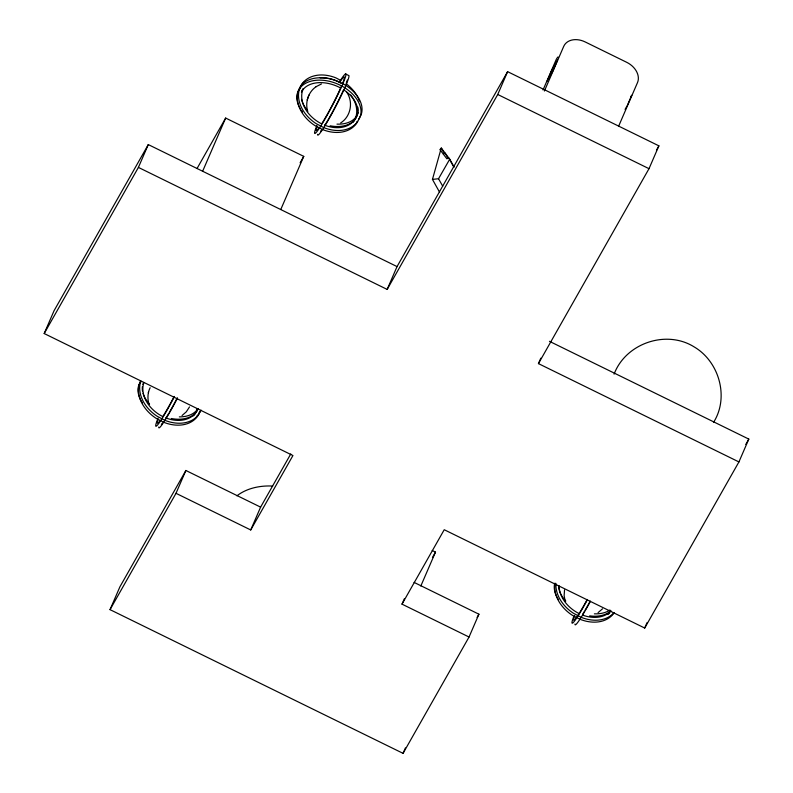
<?xml version="1.0" encoding="UTF-8"?>
<svg xmlns="http://www.w3.org/2000/svg" width="793" height="793" viewBox="0 0 793 793"><rect width="100%" height="100%" fill="white"/><g stroke="black" fill="none" stroke-linecap="round" stroke-linejoin="round"><path stroke-width="1.19" d="M564.547 589.933L564.13 595.632L565.201 601.243M150.125 387.718C147.538 392.842 147.399 398.81 148.955 404.261M316.308 86.556C308.358 91.839 304.79 102.495 307.793 111.545M439.58 192.203L432.453 179.416L441.255 148.033L449.73 159.195L453.893 166.649M189.517 406.908L186.296 411.825L182.063 415.512M308.973 95.001L307.198 99.958M148.35 392.684L148.569 392.089M414.085 582.399L478.922 614.198L469.04 637.027L403.062 753.35L110.029 609.639L176.006 493.315L250.727 529.962L292.944 455.529L44.19 333.536L54.073 310.697L148.291 144.584L397.045 266.587L507.609 71.657L658.894 145.843L649.011 168.681L538.447 363.61L738.927 461.932L748.81 439.094L549.44 341.317M44.19 333.536L138.408 167.412L148.291 144.584M202.661 171.199L225.658 118.058L303.759 156.37L280.772 209.511M110.029 609.639L119.912 586.81L185.889 470.487L260.61 507.133L290.763 453.963M199.667 411.686L197.903 415.76A33.613 24.989 32.7 0 1 163.735 422.282L155.983 418.238A33.613 24.989 32.7 0 1 139.003 385.041L140.757 380.977L140.074 382.038M200.56 410.546L199.142 413.827A33.613 24.989 32.7 0 1 164.974 420.349L157.222 416.305A33.613 24.989 32.7 0 1 140.242 383.118L140.985 381.403L139.062 384.397A33.613 22.313 23.4 0 0 142.373 402.854M176.006 493.315L185.889 470.487M359.407 117.82L357.98 121.111A33.613 24.989 32.7 0 1 323.822 127.633L316.06 123.589A33.613 24.989 32.7 0 1 299.08 90.402L301.687 84.375A33.613 24.989 32.7 0 1 335.855 77.853L340.524 80.281M250.727 529.962L260.61 507.133M138.408 167.412L387.162 289.415L397.045 266.587M387.162 289.415L497.736 94.486L507.609 71.657M543.027 89.996L556.062 59.881A18.001 13.431 29.6 0 1 557.994 56.947M544.404 91.017L563.714 46.39A18.001 13.431 29.6 0 1 585.204 41.95L626.708 62.31A18.001 13.431 29.6 0 1 637.513 82.581L618.679 126.097M469.04 637.027L402.011 604.157L404.361 598.725M627.719 104.517L631.714 95.259L630.623 97.192M420.825 586.017L435.496 552.106L432.195 550.481M538.447 363.61L540.806 358.168M403.062 753.35L405.421 747.918M402.011 604.157L444.229 529.724L644.709 628.046L647.058 622.614M614.089 374.147C625.647 343.31 666.16 329.373 694.133 346.888C719.281 361.638 729.431 397.501 713.472 422.491M197.031 168.532L225.658 118.058M300.111 162.813L303.759 156.37M625.082 109.394L627.273 105.538M656.455 150.155L658.894 145.843M432.453 557.469L435.496 552.106M477.089 617.43L478.922 614.198M745.767 444.457L748.81 439.094M644.709 628.046L738.927 461.932M432.453 179.416L438.539 178.722L449.73 159.195M339.285 82.214L341.743 78.378A33.613 2.726 -62.5 0 1 342.417 84.801A33.613 2.726 -62.5 0 1 321.948 124.114L318.776 129.051A33.613 2.726 -62.5 0 1 316.913 125.482M359.744 117.037L360.993 115.094A33.613 22.313 23.4 0 0 342.11 83.295A33.613 22.313 23.4 0 0 302.093 84.385L298.921 89.322A33.613 22.313 23.4 0 0 298.019 92.731M356.8 122.39L357.484 121.319L356.741 123.044A33.613 24.989 32.7 0 1 322.582 129.566L314.821 125.522A33.613 24.989 32.7 0 1 297.841 92.325L300.448 86.308A33.613 24.989 32.7 0 1 304.978 81.54M358.723 119.396L359.972 117.453A33.613 22.313 23.4 0 0 341.089 85.654A33.613 22.313 23.4 0 0 301.072 86.744L297.9 91.681A33.613 22.313 23.4 0 0 300.537 109.107M198.647 414.045L201.135 410.169M602.541 608.806L598.081 612.612M236.899 495.833C246.871 488.091 260.292 485.395 272.693 486.059M441.602 148.46L439.857 149.54L446.875 158.808L448.62 157.728L453.963 167.323M443.376 154.189L445.101 153.079L448.085 158.441M340.683 122.915C350.793 116.66 353.529 102 346.789 92.315M316.08 86.675L321.423 83.979M497.736 94.486L649.011 168.681M345.579 73.908L348.613 75.484A33.613 2.726 -62.5 0 1 342.447 92.999A33.613 2.726 -62.5 0 1 324.981 125.7L321.809 130.637A33.613 2.726 -62.5 0 1 317.577 134.344M441.255 148.033L443.634 152.296M438.539 178.722L442.702 186.186M590.25 601.054A30.184 2.448 -62.5 0 1 585.125 610.164M584.461 611.294A30.184 2.448 -62.5 0 1 582.548 614.426M587.216 599.478A30.184 2.448 -62.5 0 1 574.697 615.487M587.147 600.202A33.613 2.726 -62.5 0 1 579.356 613.812L576.184 618.748A33.613 2.726 -62.5 0 1 573.805 616.458M590.18 601.778A33.613 2.726 -62.5 0 1 582.389 615.398L579.217 620.334A33.613 2.726 -62.5 0 1 574.984 624.041M558.619 599.835A33.613 22.313 23.4 0 1 554.624 583.618M610.669 610.947A30.184 20.033 23.4 0 1 589.655 615.844M609.946 609.995A30.184 20.033 23.4 0 1 594.383 613.832M565.805 601.015A30.184 20.033 23.4 0 1 558.54 585.69M614.149 612.741A33.613 24.989 32.7 0 1 579.98 619.264L572.229 615.219A33.613 24.989 32.7 0 1 555.021 583.113M614.089 612.553A33.613 24.989 32.7 0 1 581.219 617.331L573.468 613.286A33.613 24.989 32.7 0 1 555.962 583.45M609.758 612.83A30.184 22.432 32.7 0 1 608.053 614.486M610.997 610.897A30.184 22.432 32.7 0 1 582.914 615.209M578.821 613.435A30.184 22.432 32.7 0 1 559.105 585.878M339.711 82.264A30.184 2.448 -62.5 0 1 342.586 83.344M341.347 86.318A30.184 2.448 -62.5 0 1 321.522 124.085M318.945 127.891A30.184 2.448 -62.5 0 1 316.853 127.029M347.265 80.043A30.184 2.448 -62.5 0 1 346.263 83.225M343.577 89.738A30.184 2.448 -62.5 0 1 324.555 125.661M321.978 129.477A30.184 2.448 -62.5 0 1 320.679 131.113M302.5 111.902A33.613 22.313 23.4 0 1 301.211 110.138M344.202 90.174A30.184 20.033 23.4 0 1 356.8 116.165A30.184 20.033 23.4 0 1 330.106 125.79M301.439 92.137A30.184 20.033 23.4 0 1 340.385 87.864M358.208 112.665A30.184 20.033 23.4 0 1 336.975 124.134M306.822 109.553A30.184 20.033 23.4 0 1 301.538 99.353M301.707 91.75A30.184 20.033 23.4 0 1 302.946 88.856M346.303 83.79A33.613 24.989 32.7 0 1 359.477 100.989M350.675 94.922A30.184 22.432 32.7 0 1 355.442 118.157M354.967 119.237A30.184 22.432 32.7 0 1 353.103 122.231M357.861 107.174A30.184 22.432 32.7 0 1 324.466 125.106M321.413 123.728A30.184 22.432 32.7 0 1 302.985 89.252M320.174 77.883A30.184 22.432 32.7 0 1 341.208 83.394M177.146 398.116A30.184 2.448 -62.5 0 1 169.444 412.211M168.879 413.183A30.184 2.448 -62.5 0 1 166.292 417.445M162.446 423.105A30.184 2.448 -62.5 0 1 161.336 424.354M174.123 396.54A30.184 2.448 -62.5 0 1 162.674 416.801M160.107 420.607A30.184 2.448 -62.5 0 1 158.005 419.745M174.48 396.441A33.613 2.726 -62.5 0 1 163.11 416.831L159.938 421.777A33.613 2.726 -62.5 0 1 158.065 418.198M177.513 398.017A33.613 2.726 -62.5 0 1 166.143 418.417L162.971 423.353A33.613 2.726 -62.5 0 1 158.729 427.06M197.963 415.106A33.613 22.313 23.4 0 1 196.466 416.494M198.012 408.742A30.184 20.033 23.4 0 1 171.268 418.506M197.566 409.178A30.184 20.033 23.4 0 1 179.347 416.88M149.56 404.034A30.184 20.033 23.4 0 1 142.988 393.219M142.482 390.939A30.184 20.033 23.4 0 1 142.423 386.528M142.859 384.466A30.184 20.033 23.4 0 1 143.612 382.504M197.338 408.613A30.184 22.432 32.7 0 1 196.605 410.873M196.129 411.954A30.184 22.432 32.7 0 1 193.512 415.849M197.844 408.95A30.184 22.432 32.7 0 1 165.628 417.822M162.575 416.454A30.184 22.432 32.7 0 1 143.741 383.078M552.106 69.625L547.12 81.154L552.642 71.429L557.628 59.901L552.106 69.625"/></g></svg>
